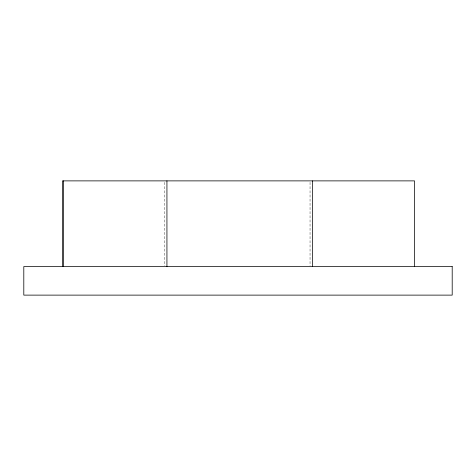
<?xml version="1.0" encoding="UTF-8"?>
<svg xmlns="http://www.w3.org/2000/svg" width="476" height="476" viewBox="0 0 476 476"><rect width="100%" height="100%" fill="white"/><g stroke="black" fill="none" stroke-linecap="round" stroke-linejoin="round"><path stroke-width="0.36" stroke-dasharray="2.38 1.78" d="M310.043 182.356L310.043 265.822M164.601 182.356L164.601 265.822"/><path stroke-width="0.71" d="M414.536 266.56L414.536 180.88L62.439 180.88L62.439 266.56M312.375 180.88L312.375 266.56M166.933 180.88L166.933 266.56M63.409 180.88L63.409 266.56M452.2 266.56L23.8 266.56L23.8 295.12L452.2 295.12L452.2 266.56"/></g></svg>
